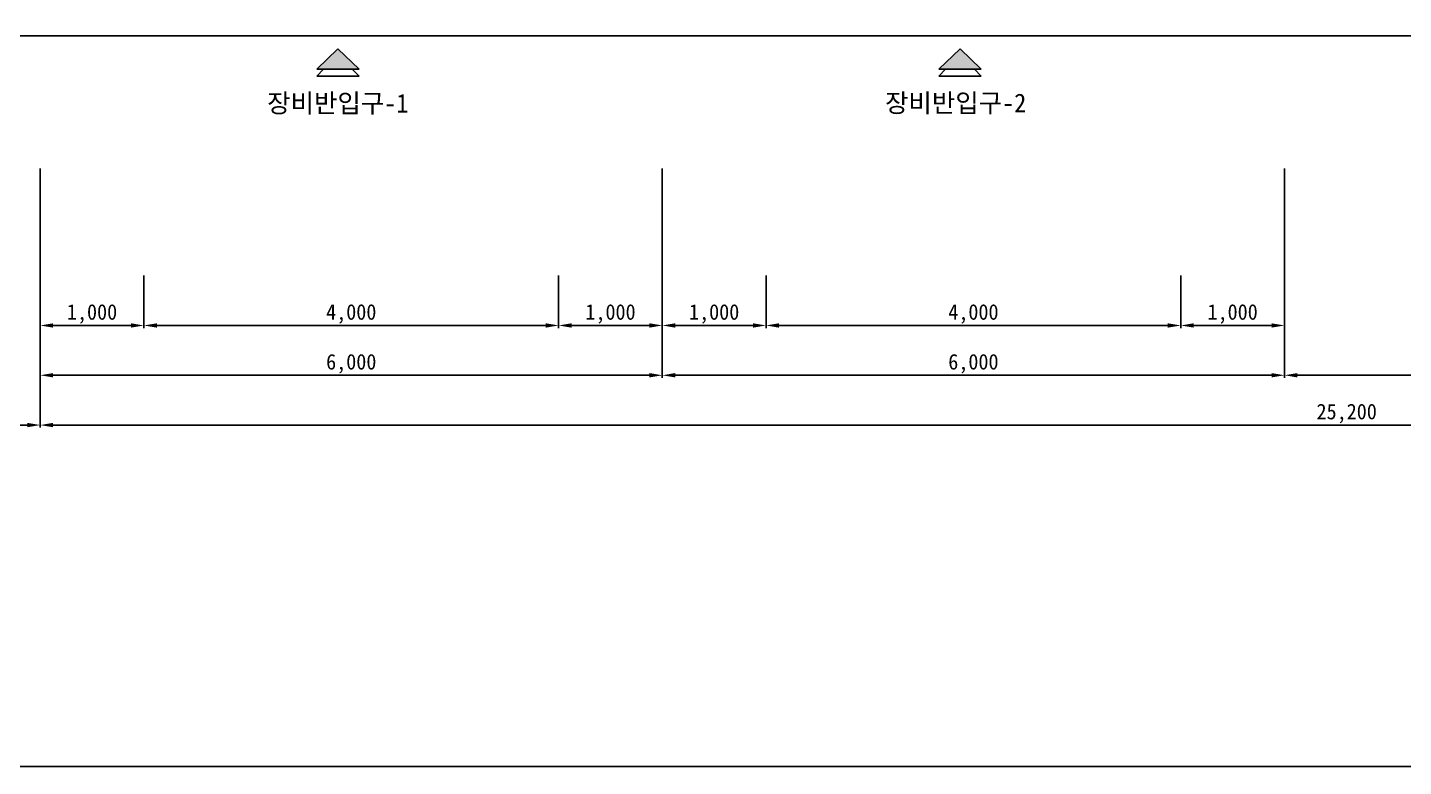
# Model space of a CAD drawing. Header units: millimetres. Extents: x -168551 to -128751, y -165345 to -134099.
# Drawn here: x -160899 to -147629, y -165345 to -158222 of the extents above; entities that cross this region are included whole.
import ezdxf

# ---------------------------------------------------------------- set-up
doc = ezdxf.new("R2010")
doc.units = ezdxf.units.MM
doc.layers.add('TX-PAPR', color=2, linetype='Continuous', plot=False)
doc.layers.add('TZ-BASE', color=253, linetype='Continuous')
doc.layers.add('TZ-DIMS', color=1, linetype='Continuous')
doc.styles.get("Standard").update_dxf_attribs({"font": 'GulimChe.ttf'})
doc.dimstyles.new('D50', dxfattribs={"dimscale": 50, "dimtxt": 3, "dimasz": 2.5, "dimexe": 0.5, "dimexo": 0.5, "dimgap": 0.5, "dimtad": 1, "dimdec": 0, "dimzin": 1, "dimdsep": 46, "dimlunit": 6, "dimtxsty": 'Standard', "dimcen": 1, "dimclrd": 1, "dimclre": 1, "dimclrt": 3, "dimadec": 0, "dimazin": 0, "dimtfac": 1, "dimtdec": 0, "dimtix": 1, "dimtmove": 2, "dimatfit": 3, "dimfxl": 0, "dimtvp": 2, "dimlwd": -1, "dimlwe": -1, "dimarcsym": 0})

# ---------------------------------------------------------------- blocks, each defined once
blk = doc.blocks.new('*D687')
at = {"layer": 'DEFPOINTS', "color": 0, "ltscale": 0.1}
for p in [(-160777, -159983), (-135577, -159983), (-160777, -162054)]:
    blk.add_point(p, dxfattribs=at)
at = {"layer": 'TZ-DIMS', "color": 1, "ltscale": 0.1}
for p, q in [((-160777, -160008), (-160777, -162079)), ((-135577, -160008), (-135577, -162079)), ((-135702, -162054), (-160652, -162054))]:
    blk.add_line(p, q, dxfattribs=at)
for points in [[(-160652, -162033), (-160652, -162075), (-160777, -162054)], [(-135702, -162033), (-135702, -162075), (-135577, -162054)]]:
    blk.add_solid(points, dxfattribs=at)
at = {"layer": 'TZ-DIMS', "color": 3, "ltscale": 0.1, "insert": (-148177, -161943), "char_height": 150, "attachment_point": 5}
blk.add_mtext('25,200', dxfattribs=at)
blk = doc.blocks.new('*D689')
at = {"layer": 'DEFPOINTS', "color": 0, "ltscale": 0.1}
for p in [(-160777, -159557), (-154777, -159557), (-154777, -161574)]:
    blk.add_point(p, dxfattribs=at)
at = {"layer": 'TZ-DIMS', "color": 1, "ltscale": 0.1}
for p, q in [((-160777, -159582), (-160777, -161599)), ((-154777, -159582), (-154777, -161599)), ((-160652, -161574), (-154902, -161574))]:
    blk.add_line(p, q, dxfattribs=at)
for points in [[(-160652, -161553), (-160652, -161595), (-160777, -161574)], [(-154902, -161553), (-154902, -161595), (-154777, -161574)]]:
    blk.add_solid(points, dxfattribs=at)
at = {"layer": 'TZ-DIMS', "color": 3, "ltscale": 0.1, "insert": (-157777, -161463), "char_height": 150, "attachment_point": 5}
blk.add_mtext('6,000', dxfattribs=at)
blk = doc.blocks.new('*D690')
at = {"layer": 'DEFPOINTS', "color": 0, "ltscale": 0.1}
for p in [(-154777, -159557), (-148777, -159557), (-148777, -161574)]:
    blk.add_point(p, dxfattribs=at)
at = {"layer": 'TZ-DIMS', "color": 1, "ltscale": 0.1}
for p, q in [((-154777, -159582), (-154777, -161599)), ((-148777, -159582), (-148777, -161599)), ((-154652, -161574), (-148902, -161574))]:
    blk.add_line(p, q, dxfattribs=at)
for points in [[(-154652, -161553), (-154652, -161595), (-154777, -161574)], [(-148902, -161553), (-148902, -161595), (-148777, -161574)]]:
    blk.add_solid(points, dxfattribs=at)
at = {"layer": 'TZ-DIMS', "color": 3, "ltscale": 0.1, "insert": (-151777, -161463), "char_height": 150, "attachment_point": 5}
blk.add_mtext('6,000', dxfattribs=at)
blk = doc.blocks.new('*D695')
at = {"layer": 'DEFPOINTS', "color": 0, "ltscale": 0.1}
for p in [(-149777, -160588), (-148777, -160588), (-149777, -161094)]:
    blk.add_point(p, dxfattribs=at)
at = {"layer": 'TZ-DIMS', "color": 1, "ltscale": 0.1}
for p, q in [((-149777, -160613), (-149777, -161119)), ((-148777, -160613), (-148777, -161119)), ((-148902, -161094), (-149652, -161094))]:
    blk.add_line(p, q, dxfattribs=at)
for points in [[(-149652, -161073), (-149652, -161115), (-149777, -161094)], [(-148902, -161073), (-148902, -161115), (-148777, -161094)]]:
    blk.add_solid(points, dxfattribs=at)
at = {"layer": 'TZ-DIMS', "color": 3, "ltscale": 0.1, "insert": (-149277, -160983), "char_height": 150, "attachment_point": 5}
blk.add_mtext('1,000', dxfattribs=at)
blk = doc.blocks.new('*D696')
at = {"layer": 'DEFPOINTS', "color": 0, "ltscale": 0.1}
for p in [(-153777, -160588), (-149777, -160588), (-153777, -161094)]:
    blk.add_point(p, dxfattribs=at)
at = {"layer": 'TZ-DIMS', "color": 1, "ltscale": 0.1}
for p, q in [((-153777, -160613), (-153777, -161119)), ((-149777, -160613), (-149777, -161119)), ((-149902, -161094), (-153652, -161094))]:
    blk.add_line(p, q, dxfattribs=at)
for points in [[(-153652, -161073), (-153652, -161115), (-153777, -161094)], [(-149902, -161073), (-149902, -161115), (-149777, -161094)]]:
    blk.add_solid(points, dxfattribs=at)
at = {"layer": 'TZ-DIMS', "color": 3, "ltscale": 0.1, "insert": (-151777, -160983), "char_height": 150, "attachment_point": 5}
blk.add_mtext('4,000', dxfattribs=at)
blk = doc.blocks.new('*D697')
at = {"layer": 'DEFPOINTS', "color": 0, "ltscale": 0.1}
for p in [(-154777, -160588), (-153777, -160588), (-154777, -161094)]:
    blk.add_point(p, dxfattribs=at)
at = {"layer": 'TZ-DIMS', "color": 1, "ltscale": 0.1}
for p, q in [((-154777, -160613), (-154777, -161119)), ((-153777, -160613), (-153777, -161119)), ((-153902, -161094), (-154652, -161094))]:
    blk.add_line(p, q, dxfattribs=at)
for points in [[(-154652, -161073), (-154652, -161115), (-154777, -161094)], [(-153902, -161073), (-153902, -161115), (-153777, -161094)]]:
    blk.add_solid(points, dxfattribs=at)
at = {"layer": 'TZ-DIMS', "color": 3, "ltscale": 0.1, "insert": (-154277, -160983), "char_height": 150, "attachment_point": 5}
blk.add_mtext('1,000', dxfattribs=at)
blk = doc.blocks.new('*D698')
at = {"layer": 'DEFPOINTS', "color": 0, "ltscale": 0.1}
for p in [(-155777, -160588), (-154777, -160588), (-155777, -161094)]:
    blk.add_point(p, dxfattribs=at)
at = {"layer": 'TZ-DIMS', "color": 1, "ltscale": 0.1}
for p, q in [((-155777, -160613), (-155777, -161119)), ((-154777, -160613), (-154777, -161119)), ((-154902, -161094), (-155652, -161094))]:
    blk.add_line(p, q, dxfattribs=at)
for points in [[(-155652, -161073), (-155652, -161115), (-155777, -161094)], [(-154902, -161073), (-154902, -161115), (-154777, -161094)]]:
    blk.add_solid(points, dxfattribs=at)
at = {"layer": 'TZ-DIMS', "color": 3, "ltscale": 0.1, "insert": (-155277, -160983), "char_height": 150, "attachment_point": 5}
blk.add_mtext('1,000', dxfattribs=at)
blk = doc.blocks.new('*D699')
at = {"layer": 'DEFPOINTS', "color": 0, "ltscale": 0.1}
for p in [(-159777, -160588), (-155777, -160588), (-159777, -161094)]:
    blk.add_point(p, dxfattribs=at)
at = {"layer": 'TZ-DIMS', "color": 1, "ltscale": 0.1}
for p, q in [((-159777, -160613), (-159777, -161119)), ((-155777, -160613), (-155777, -161119)), ((-155902, -161094), (-159652, -161094))]:
    blk.add_line(p, q, dxfattribs=at)
for points in [[(-159652, -161073), (-159652, -161115), (-159777, -161094)], [(-155902, -161073), (-155902, -161115), (-155777, -161094)]]:
    blk.add_solid(points, dxfattribs=at)
at = {"layer": 'TZ-DIMS', "color": 3, "ltscale": 0.1, "insert": (-157777, -160983), "char_height": 150, "attachment_point": 5}
blk.add_mtext('4,000', dxfattribs=at)
blk = doc.blocks.new('*D700')
at = {"layer": 'DEFPOINTS', "color": 0, "ltscale": 0.1}
for p in [(-160777, -160588), (-159777, -160588), (-160777, -161094)]:
    blk.add_point(p, dxfattribs=at)
at = {"layer": 'TZ-DIMS', "color": 1, "ltscale": 0.1}
for p, q in [((-160777, -160613), (-160777, -161119)), ((-159777, -160613), (-159777, -161119)), ((-159902, -161094), (-160652, -161094))]:
    blk.add_line(p, q, dxfattribs=at)
for points in [[(-160652, -161073), (-160652, -161115), (-160777, -161094)], [(-159902, -161073), (-159902, -161115), (-159777, -161094)]]:
    blk.add_solid(points, dxfattribs=at)
at = {"layer": 'TZ-DIMS', "color": 3, "ltscale": 0.1, "insert": (-160277, -160983), "char_height": 150, "attachment_point": 5}
blk.add_mtext('1,000', dxfattribs=at)
blk = doc.blocks.new('*D663')
at = {"layer": 'DEFPOINTS', "color": 0, "ltscale": 0.1}
for p in [(-148777, -159557), (-142777, -159557), (-142777, -161574)]:
    blk.add_point(p, dxfattribs=at)
at = {"layer": 'TZ-DIMS', "color": 1, "ltscale": 0.1}
for p, q in [((-148777, -159582), (-148777, -161599)), ((-142777, -159582), (-142777, -161599)), ((-148652, -161574), (-142902, -161574))]:
    blk.add_line(p, q, dxfattribs=at)
for points in [[(-148652, -161553), (-148652, -161595), (-148777, -161574)], [(-142902, -161553), (-142902, -161595), (-142777, -161574)]]:
    blk.add_solid(points, dxfattribs=at)
at = {"layer": 'TZ-DIMS', "color": 3, "ltscale": 0.1, "insert": (-145777, -161463), "char_height": 150, "attachment_point": 5}
blk.add_mtext('6,000', dxfattribs=at)
blk = doc.blocks.new('*D669')
at = {"layer": 'DEFPOINTS', "color": 0, "ltscale": 0.1}
for p in [(-162777, -159557), (-160777, -159557), (-162777, -162054)]:
    blk.add_point(p, dxfattribs=at)
at = {"layer": 'TZ-DIMS', "color": 1, "ltscale": 0.1}
for p, q in [((-162777, -159582), (-162777, -162079)), ((-160777, -159582), (-160777, -162079)), ((-160902, -162054), (-162652, -162054))]:
    blk.add_line(p, q, dxfattribs=at)
for points in [[(-162652, -162033), (-162652, -162075), (-162777, -162054)], [(-160902, -162033), (-160902, -162075), (-160777, -162054)]]:
    blk.add_solid(points, dxfattribs=at)
at = {"layer": 'TZ-DIMS', "color": 3, "ltscale": 0.1, "insert": (-161777, -161943), "char_height": 150, "attachment_point": 5}
blk.add_mtext('2,000', dxfattribs=at)

msp = doc.modelspace()

# ---------------------------------------------------------------- hatches: boundary and pattern name
at = {"layer": 'TZ-BASE'}
for points in [[(-158110.5, -158623.1), (-157699.8, -158623.1), (-157905.1, -158428.6)], [(-152111.6, -158623.1), (-151700.9, -158623.1), (-151906.2, -158428.6)]]:
    msp.add_hatch(color=256, dxfattribs=at).paths.add_polyline_path(points)

# ---------------------------------------------------------------- linework, layer by layer
at = {"layer": 'TX-PAPR'}
msp.add_lwpolyline([(-168551, -165344.9), (-128751, -165344.9), (-128751, -139544.9), (-168551, -139544.9)], close=True, dxfattribs=at)
at = {"layer": 'TZ-BASE'}
for p, q in [((-161027.2, -158303.3), (-138527.2, -158303.3)), ((-158110.5, -158623.1), (-157905.1, -158428.6)), ((-157699.8, -158623.1), (-157905.1, -158428.6)), ((-152111.6, -158623.1), (-151906.2, -158428.6)), ((-151700.9, -158623.1), (-151906.2, -158428.6)), ((-157699.8, -158623.1), (-158110.5, -158623.1)), ((-158110.5, -158692.2), (-158043.5, -158623.1)), ((-157699.8, -158692.2), (-158110.5, -158692.2)), ((-157699.8, -158692.2), (-157766.7, -158623.1)), ((-151700.9, -158623.1), (-152111.6, -158623.1)), ((-152111.6, -158692.2), (-152044.7, -158623.1)), ((-151700.9, -158692.2), (-152111.6, -158692.2)), ((-151700.9, -158692.2), (-151767.8, -158623.1))]:
    msp.add_line(p, q, dxfattribs=at)

# ---------------------------------------------------------------- texts
for s, p in [('장비반입구-1', (-158588.2, -159041.5)), ('장비반입구-2', (-152629, -159038.9))]:
    msp.add_text(s, height=180, dxfattribs=at).set_placement(p)

# ---------------------------------------------------------------- dimensions: what is measured, and where the dimension line sits
at = {"layer": 'TZ-DIMS', "ltscale": 0.1}
for base, p1, p2, picture, middle in [((-162777.2, -162053.9), (-160777.2, -159556.9), (-162777.2, -159556.9), '*D669', (-161777.2, -161942.8)), ((-142777.2, -161573.9), (-148777.2, -159556.9), (-142777.2, -159556.9), '*D663', (-145777.2, -161462.8)), ((-160777.2, -161093.9), (-159777.2, -160588.3), (-160777.2, -160588.3), '*D700', (-160277.2, -160982.7)), ((-159777.2, -161093.9), (-155777.2, -160588.3), (-159777.2, -160588.3), '*D699', (-157777.2, -160982.7)), ((-155777.2, -161093.9), (-154777.2, -160588.3), (-155777.2, -160588.3), '*D698', (-155277.2, -160982.7)), ((-154777.2, -161093.9), (-153777.2, -160588.3), (-154777.2, -160588.3), '*D697', (-154277.2, -160982.7)), ((-153777.2, -161093.9), (-149777.2, -160588.3), (-153777.2, -160588.3), '*D696', (-151777.2, -160982.7)), ((-149777.2, -161093.9), (-148777.2, -160588.3), (-149777.2, -160588.3), '*D695', (-149277.2, -160982.7))]:
    dim = msp.add_linear_dim(base=base, p1=p1, p2=p2, angle=180, dimstyle='D50', dxfattribs=at)
    dim.commit()
    dim.dimension.update_dxf_attribs({"geometry": picture, "text_midpoint": middle})
for base, p1, p2, picture, middle in [((-154777.2, -161573.9), (-160777.2, -159556.9), (-154777.2, -159556.9), '*D689', (-157777.2, -161462.8)), ((-148777.2, -161573.9), (-154777.2, -159556.9), (-148777.2, -159556.9), '*D690', (-151777.2, -161462.8)), ((-160777.2, -162053.9), (-135577.2, -159982.6), (-160777.2, -159982.6), '*D687', (-148177.2, -161942.8))]:
    dim = msp.add_linear_dim(base=base, p1=p1, p2=p2, dimstyle='D50', dxfattribs=at)
    dim.commit()
    dim.dimension.update_dxf_attribs({"geometry": picture, "text_midpoint": middle})

doc.saveas('drawing.dxf')
